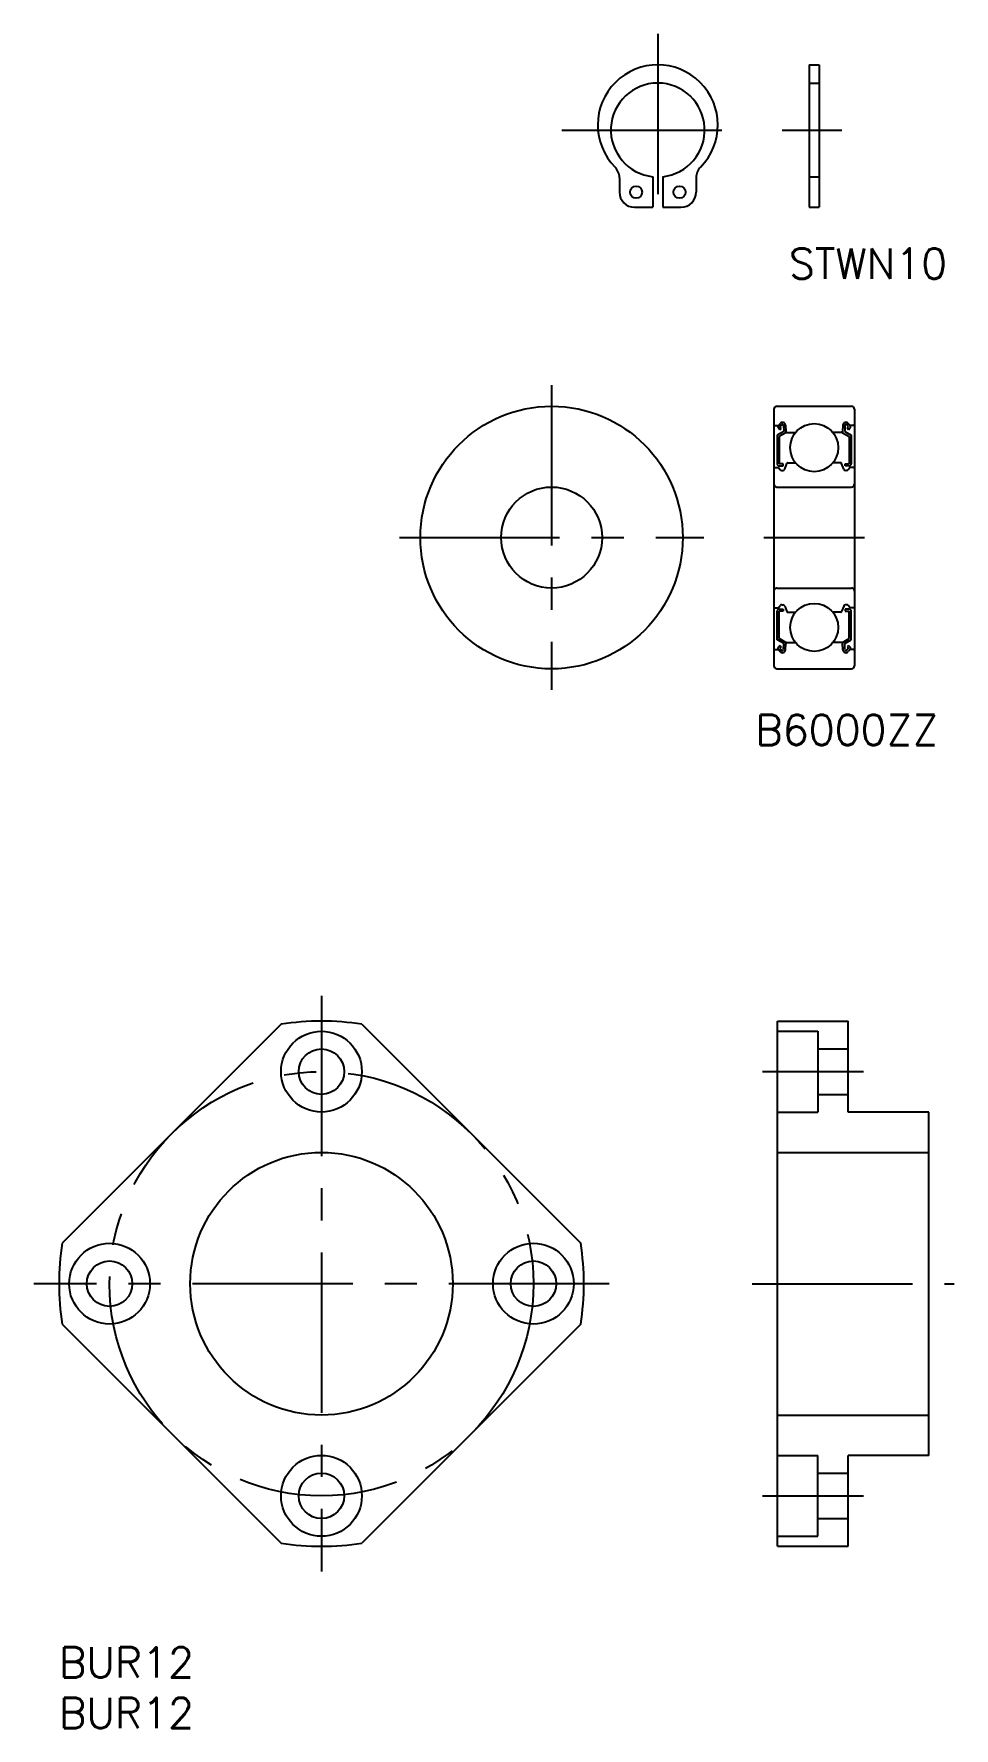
# Model space of a CAD drawing. Extents: x -3 to 89, y -8 to 160.
import ezdxf

# ---------------------------------------------------------------- set-up
doc = ezdxf.new("R2010")
doc.units = 0
doc.header["$LTSCALE"] = 0.5
doc.linetypes.add('CENTER', pattern=[50.8, 31.75, -6.35, 6.35, -6.35])
doc.linetypes.add('DASHED', pattern=[19.05, 12.7, -6.35])
for name, color, linetype in [('MSM_CENTER', 1, 'CENTER'), ('MSM_CONTINUOUS', 7, 'CONTINUOUS'), ('MSM_DASHED', 4, 'DASHED'), ('MSM_PART_NUMBER', 7, 'CONTINUOUS')]:
    doc.layers.add(name, color=color, linetype=linetype)
doc.styles.get("Standard").update_dxf_attribs({"font": 'txt.shx', "height": 3, "bigfont": 'bigfont.shx'})

# ---------------------------------------------------------------- blocks, each defined once
blk = doc.blocks.new('*U2')
at = {"layer": 'MSM_PART_NUMBER'}
blk.add_text('BUR12', height=3, dxfattribs=at).set_placement((0, -3))
blk = doc.blocks.new('*U3')
at = {"layer": 'MSM_PART_NUMBER'}
blk.add_text('BUR12', height=3, dxfattribs=at).set_placement((0, -8))

msp = doc.modelspace()

# ---------------------------------------------------------------- linework, layer by layer
at = {"layer": 'MSM_CENTER'}
for p, q in [((59.32, 159.75), (59.32, 140.72)), ((49.8, 150.23), (68.84, 150.23)), ((71.63, 150.23), (77.55, 150.23)), ((48.8, 124.96), (48.8, 94.8)), ((33.72, 109.88), (63.88, 109.88)), ((69.82, 109.88), (79.82, 109.88)), ((26, 64.5), (26, 7.5)), ((69.69, 57), (79.69, 57)), ((54.5, 36), (-2.5, 36)), ((68.69, 36), (88.69, 36)), ((69.69, 15), (79.69, 15))]:
    msp.add_line(p, q, dxfattribs=at)
msp.add_circle((26, 36), 21, dxfattribs=at)
at = {"layer": 'MSM_CONTINUOUS'}
for p, q in [((74.32, 156.68), (74.32, 142.58)), ((74.32, 156.68), (75.32, 156.68)), ((75.32, 156.68), (75.32, 142.58)), ((55.52, 145.5), (55.52, 144.08)), ((58.82, 145.61), (58.82, 142.58)), ((58.82, 144.85), (58.82, 144.85)), ((59.82, 145.61), (59.82, 142.58)), ((63.12, 145.5), (63.12, 144.08)), ((58.82, 144.1), (58.82, 144.1)), ((57.02, 142.58), (58.82, 142.58)), ((59.82, 142.58), (61.62, 142.58)), ((74.32, 142.58), (75.32, 142.58)), ((70.82, 122.58), (70.82, 97.18)), ((71.12, 122.88), (78.52, 122.88)), ((78.82, 122.58), (78.82, 97.18)), ((70.92, 120.98), (71.28, 120.98)), ((71.27, 120.97), (71.44, 121.17)), ((71.42, 120.84), (71.59, 121.04)), ((71.56, 120.7), (71.42, 120.84)), ((71.77, 120.98), (71.8, 120.38)), ((71.97, 121), (72.02, 120.37)), ((77.67, 121), (77.62, 120.37)), ((77.87, 120.98), (77.84, 120.38)), ((78.22, 120.84), (78.05, 121.04)), ((78.08, 120.7), (78.22, 120.84)), ((78.37, 120.97), (78.2, 121.17)), ((78.72, 120.98), (78.36, 120.98)), ((71.8, 120.38), (71.15, 120)), ((71.15, 120), (71.15, 117.18)), ((71.42, 120.55), (71.28, 120.7)), ((72, 120.26), (71.35, 119.89)), ((71.35, 119.89), (71.35, 117.18)), ((71.42, 120.55), (71.56, 120.7)), ((72, 120.63), (72, 120.26)), ((72.12, 120.28), (72.97, 120.28)), ((77.52, 120.28), (76.67, 120.28)), ((77.64, 120.63), (77.64, 120.26)), ((77.64, 120.26), (78.29, 119.89)), ((77.84, 120.38), (78.49, 120)), ((78.22, 120.55), (78.08, 120.7)), ((78.22, 120.55), (78.36, 120.7)), ((78.29, 119.89), (78.29, 117.18)), ((78.49, 120), (78.49, 117.18)), ((70.92, 116.83), (71.27, 116.83)), ((71.27, 116.83), (71.46, 116.6)), ((71.75, 117.18), (71.35, 117.18)), ((71.35, 116.98), (71.75, 116.98)), ((71.61, 116.53), (71.71, 116.53)), ((71.75, 116.98), (71.75, 117.18)), ((71.9, 116.66), (72.1, 117.21)), ((72.19, 117.28), (72.97, 117.28)), ((77.45, 117.28), (76.67, 117.28)), ((77.74, 116.66), (77.54, 117.21)), ((77.89, 116.98), (77.89, 117.18)), ((77.89, 117.18), (78.29, 117.18)), ((78.29, 116.98), (77.89, 116.98)), ((78.03, 116.53), (77.93, 116.53)), ((78.37, 116.83), (78.18, 116.6)), ((78.72, 116.83), (78.37, 116.83)), ((71.12, 114.88), (78.52, 114.88)), ((71.12, 104.88), (78.52, 104.88)), ((70.92, 102.93), (71.27, 102.93)), ((71.15, 99.75), (71.15, 102.58)), ((71.27, 102.93), (71.46, 103.16)), ((71.35, 102.78), (71.75, 102.78)), ((71.75, 102.58), (71.35, 102.58)), ((71.35, 99.87), (71.35, 102.58)), ((71.61, 103.23), (71.71, 103.23)), ((71.75, 102.78), (71.75, 102.58)), ((71.9, 103.1), (72.1, 102.55)), ((72.19, 102.48), (72.97, 102.48)), ((77.45, 102.48), (76.67, 102.48)), ((77.74, 103.1), (77.54, 102.55)), ((78.29, 102.78), (77.89, 102.78)), ((77.89, 102.78), (77.89, 102.58)), ((77.89, 102.58), (78.29, 102.58)), ((78.03, 103.23), (77.93, 103.23)), ((78.37, 102.93), (78.18, 103.16)), ((78.29, 99.87), (78.29, 102.58)), ((78.72, 102.93), (78.37, 102.93)), ((78.49, 99.75), (78.49, 102.58)), ((71.8, 99.38), (71.15, 99.75)), ((71.42, 99.2), (71.28, 99.06)), ((72, 99.49), (71.35, 99.87)), ((71.42, 99.2), (71.56, 99.06)), ((71.56, 99.06), (71.42, 98.92)), ((71.77, 98.78), (71.8, 99.38)), ((71.97, 98.76), (72.02, 99.39)), ((72, 99.13), (72, 99.49)), ((72.12, 99.48), (72.97, 99.48)), ((77.52, 99.48), (76.67, 99.48)), ((77.67, 98.76), (77.62, 99.39)), ((77.64, 99.49), (78.29, 99.87)), ((77.64, 99.13), (77.64, 99.49)), ((77.84, 99.38), (78.49, 99.75)), ((77.87, 98.78), (77.84, 99.38)), ((78.22, 99.2), (78.08, 99.06)), ((78.08, 99.06), (78.22, 98.92)), ((78.22, 99.2), (78.36, 99.06)), ((70.92, 98.78), (71.28, 98.78)), ((71.27, 98.79), (71.44, 98.59)), ((71.42, 98.92), (71.59, 98.72)), ((78.22, 98.92), (78.05, 98.72)), ((78.37, 98.79), (78.2, 98.59)), ((78.72, 98.78), (78.36, 98.78)), ((71.12, 96.88), (78.52, 96.88)), ((21.99, 61.69), (0.31, 40.01)), ((30.01, 61.69), (51.69, 40.01)), ((71.19, 10), (71.19, 62)), ((71.19, 62), (78.19, 62)), ((71.19, 61), (75.19, 61)), ((75.19, 61), (75.19, 53)), ((78.19, 53), (78.19, 62)), ((75.19, 59.25), (78.19, 59.25)), ((75.19, 54.75), (78.19, 54.75)), ((71.19, 53), (75.19, 53)), ((86.19, 53), (78.19, 53)), ((86.19, 19), (86.19, 53)), ((71.19, 49), (86.19, 49)), ((0.31, 31.99), (21.99, 10.31)), ((51.69, 31.99), (30.01, 10.31)), ((71.19, 23), (86.19, 23)), ((71.19, 19), (75.19, 19)), ((75.19, 11), (75.19, 19)), ((78.19, 11), (78.19, 19)), ((78.19, 10), (78.19, 19)), ((86.19, 19), (78.19, 19)), ((75.19, 17.25), (78.19, 17.25)), ((75.19, 12.75), (78.19, 12.75)), ((71.19, 11), (75.19, 11)), ((71.19, 10), (78.19, 10))]:
    msp.add_line(p, q, dxfattribs=at)
for centre, radius in [((57.17, 144.08), 0.6), ((61.47, 144.08), 0.6), ((48.8, 109.88), 13), ((74.82, 118.78), 2.38), ((48.8, 109.88), 5), ((74.82, 100.98), 2.38), ((26, 57), 4), ((26, 57), 2.25), ((26, 36), 13), ((5, 36), 4), ((47, 36), 4), ((5, 36), 2.25), ((47, 36), 2.25), ((26, 15), 4), ((26, 15), 2.25)]:
    msp.add_circle(centre, radius, dxfattribs=at)
for centre, radius, start, end in [((59.32, 150.73), 5.95, 315.3497, 224.6503), ((59.32, 150.23), 4.65, 276.1728, 263.8272), ((54.02, 145.5), 1.5, 0, 44.6503), ((64.62, 145.5), 1.5, 135.3497, 180), ((57.02, 144.08), 1.5, 180, 270), ((61.62, 144.08), 1.5, 270, 0), ((71.12, 122.58), 0.3, 90, 180), ((78.52, 122.58), 0.3, 0, 90), ((70.92, 121.08), 0.1, 180, 270), ((71.42, 120.84), 0.2, 140.137, 225.002), ((71.67, 120.98), 0.3, 4.9354, 140.137), ((71.67, 120.98), 0.1, 3.1017, 139.9503), ((77.97, 120.98), 0.3, 39.863, 175.0646), ((77.97, 120.98), 0.1, 40.0497, 176.8983), ((78.22, 120.84), 0.2, 314.998, 39.863), ((78.72, 121.08), 0.1, 270, 0), ((72.12, 120.38), 0.1, 184.9354, 270), ((77.52, 120.38), 0.1, 270, 355.0646), ((70.92, 116.73), 0.1, 90, 180.8103), ((71.35, 117.18), 0.2, 180, 270), ((71.61, 116.73), 0.2, 219.9762, 270), ((71.71, 116.73), 0.2, 270, 339.9916), ((72.19, 117.18), 0.1, 90, 159.9916), ((77.45, 117.18), 0.1, 20.0084, 90), ((77.93, 116.73), 0.2, 200.0084, 270), ((78.03, 116.73), 0.2, 270, 320.0238), ((78.29, 117.18), 0.2, 270, 0), ((78.72, 116.73), 0.1, 359.1897, 90), ((71.12, 115.18), 0.3, 180, 270), ((78.52, 115.18), 0.3, 270, 0), ((71.12, 104.58), 0.3, 90, 180), ((78.52, 104.58), 0.3, 0, 90), ((70.92, 103.03), 0.1, 179.1897, 270), ((71.35, 102.58), 0.2, 90, 180), ((71.61, 103.03), 0.2, 90, 140.0238), ((71.71, 103.03), 0.2, 20.0084, 90), ((72.19, 102.58), 0.1, 200.0084, 270), ((77.45, 102.58), 0.1, 270, 339.9916), ((77.93, 103.03), 0.2, 90, 159.9916), ((78.03, 103.03), 0.2, 39.9762, 90), ((78.29, 102.58), 0.2, 0, 90), ((78.72, 103.03), 0.1, 270, 0.8103), ((71.42, 98.92), 0.2, 134.998, 219.863), ((72.12, 99.38), 0.1, 90, 175.0646), ((77.52, 99.38), 0.1, 4.9354, 90), ((78.22, 98.92), 0.2, 320.137, 45.002), ((70.92, 98.68), 0.1, 90, 180), ((71.67, 98.78), 0.3, 219.863, 355.0646), ((71.67, 98.78), 0.1, 220.0497, 356.8983), ((77.97, 98.78), 0.3, 184.9354, 320.137), ((77.97, 98.78), 0.1, 183.1017, 319.9503), ((78.72, 98.68), 0.1, 0, 90), ((71.12, 97.18), 0.3, 180, 270), ((78.52, 97.18), 0.3, 270, 0), ((26, 36), 26, 81.1289, 98.8711), ((26, 36), 26, 171.1289, 188.8711), ((26, 36), 26, 351.1289, 8.8711), ((26, 36), 26, 261.1289, 278.8711)]:
    msp.add_arc(centre, radius, start, end, dxfattribs=at)
at = {"layer": 'MSM_DASHED'}
for p, q in [((74.32, 154.88), (75.32, 154.88)), ((74.32, 145.58), (75.32, 145.58))]:
    msp.add_line(p, q, dxfattribs=at)

# ---------------------------------------------------------------- block references
at = {"layer": 'MSM_CONTINUOUS'}
for name in ['*U2', '*U3']:
    msp.add_blockref(name, (0, 0), dxfattribs=at)

# ---------------------------------------------------------------- texts
at = {"layer": 'MSM_PART_NUMBER'}
for s, p in [('STWN10', (72.31, 135.51)), ('B6000ZZ', (69, 89.33))]:
    msp.add_text(s, height=3, dxfattribs=at).set_placement(p)

doc.saveas('drawing.dxf')
